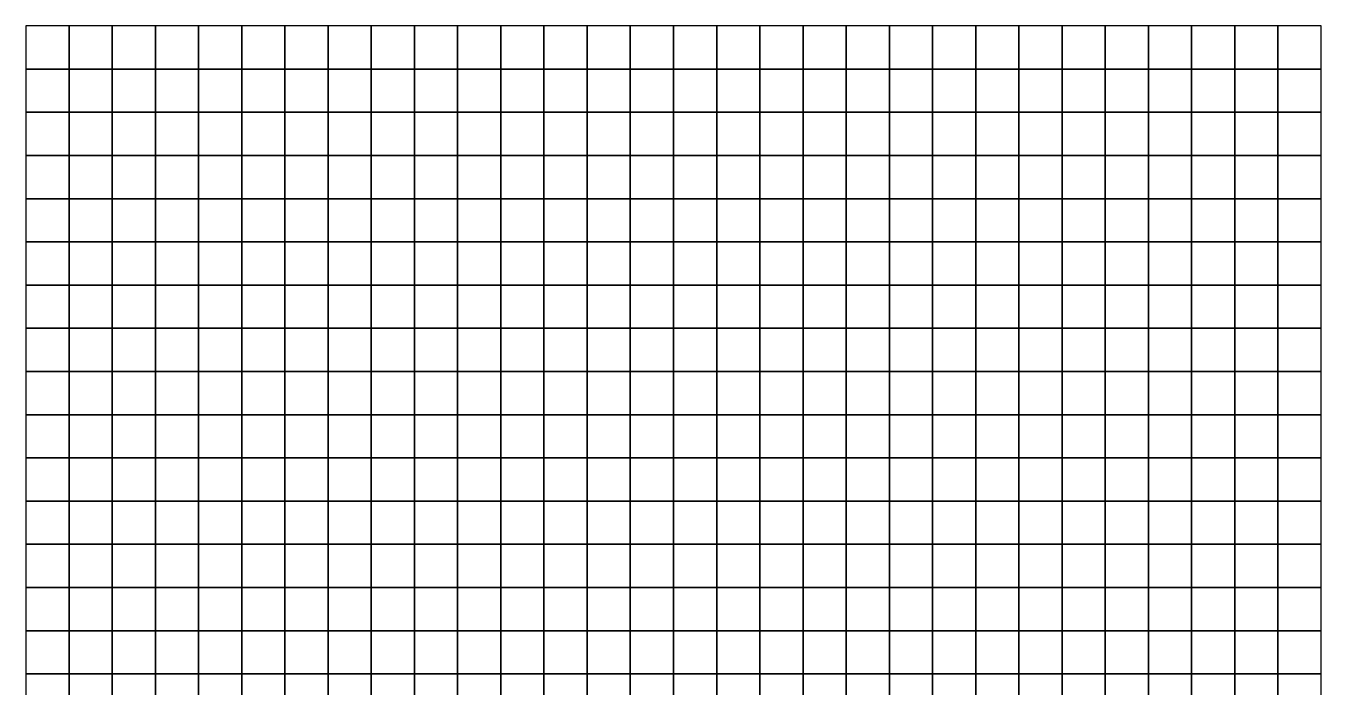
# Model space of a CAD drawing. Header units: metres. Extents: x 650 to 950, y 0 to 600.
# Drawn here: x 650 to 950, y 446.9 to 600 of the extents above; entities that cross this region are included whole.
import ezdxf

# ---------------------------------------------------------------- set-up
doc = ezdxf.new("R2010")
doc.units = ezdxf.units.M

msp = doc.modelspace()

# ---------------------------------------------------------------- linework, layer by layer
at = {"layer": 'B1'}
for points in [[(650, 590, -58.51), (660, 590, -58.06), (660, 600, -57.56), (650, 600, -58.23)], [(660, 590, -58.06), (670, 590, -57.62), (670, 600, -56.87), (660, 600, -57.56)], [(670, 590, -57.62), (680, 590, -57.48), (680, 600, -56.47), (670, 600, -56.87)], [(680, 590, -57.48), (690, 590, -57.69), (690, 600, -56.47), (680, 600, -56.47)], [(690, 590, -57.69), (700, 590, -58.62), (700, 600, -57.32), (690, 600, -56.47)], [(700, 590, -58.62), (710, 590, -60.39), (710, 600, -59.14), (700, 600, -57.32)], [(710, 590, -60.39), (720, 590, -62.54), (720, 600, -61.42), (710, 600, -59.14)], [(720, 590, -62.54), (730, 590, -64.86), (730, 600, -63.91), (720, 600, -61.42)], [(730, 590, -64.86), (740, 590, -67.29), (740, 600, -66.53), (730, 600, -63.91)], [(740, 590, -67.29), (750, 590, -69.6), (750, 600, -69.01), (740, 600, -66.53)], [(750, 590, -69.6), (760, 590, -71.8), (760, 600, -71.32), (750, 600, -69.01)], [(760, 590, -71.8), (770, 590, -73.93), (770, 600, -73.49), (760, 600, -71.32)], [(770, 590, -73.93), (780, 590, -76.08), (780, 600, -75.7), (770, 600, -73.49)], [(780, 590, -76.08), (790, 590, -77.97), (790, 600, -77.63), (780, 600, -75.7)], [(790, 590, -77.97), (800, 590, -79.55), (800, 600, -79.22), (790, 600, -77.63)], [(800, 590, -79.55), (810, 590, -80.77), (810, 600, -80.45), (800, 600, -79.22)], [(810, 590, -80.77), (820, 590, -81.69), (820, 600, -81.36), (810, 600, -80.45)], [(820, 590, -81.69), (830, 590, -82.13), (830, 600, -81.76), (820, 600, -81.36)], [(830, 590, -82.13), (840, 590, -82.48), (840, 600, -82.03), (830, 600, -81.76)], [(840, 590, -82.48), (850, 590, -82.92), (850, 600, -82.4), (840, 600, -82.03)], [(850, 590, -82.92), (860, 590, -83.28), (860, 600, -82.65), (850, 600, -82.4)], [(860, 590, -83.28), (870, 590, -83.75), (870, 600, -82.96), (860, 600, -82.65)], [(870, 590, -83.75), (880, 590, -84.27), (880, 600, -83.29), (870, 600, -82.96)], [(880, 590, -84.27), (890, 590, -84.9), (890, 600, -83.73), (880, 600, -83.29)], [(890, 590, -84.9), (900, 590, -85.49), (900, 600, -84.18), (890, 600, -83.73)], [(900, 590, -85.49), (910, 590, -86.11), (910, 600, -84.71), (900, 600, -84.18)], [(910, 590, -86.11), (920, 590, -86.62), (920, 600, -85.18), (910, 600, -84.71)], [(920, 590, -86.62), (930, 590, -88.19), (930, 600, -87.06), (920, 600, -85.18)], [(930, 590, -88.19), (940, 590, -89.49), (940, 600, -88.67), (930, 600, -87.06)], [(940, 590, -89.49), (950, 590, -90.64), (950, 600, -90.12), (940, 600, -88.67)], [(650, 580, -58.89), (660, 580, -58.72), (660, 590, -58.06), (650, 590, -58.51)], [(660, 580, -58.72), (670, 580, -58.63), (670, 590, -57.62), (660, 590, -58.06)], [(670, 580, -58.63), (680, 580, -58.83), (680, 590, -57.48), (670, 590, -57.62)], [(680, 580, -58.83), (690, 580, -59.3), (690, 590, -57.69), (680, 590, -57.48)], [(690, 580, -59.3), (700, 580, -60.35), (700, 590, -58.62), (690, 590, -57.69)], [(700, 580, -60.35), (710, 580, -62.06), (710, 590, -60.39), (700, 590, -58.62)], [(710, 580, -62.06), (720, 580, -64.02), (720, 590, -62.54), (710, 590, -60.39)], [(720, 580, -64.02), (730, 580, -66.11), (730, 590, -64.86), (720, 590, -62.54)], [(730, 580, -66.11), (740, 580, -68.3), (740, 590, -67.29), (730, 590, -64.86)], [(740, 580, -68.3), (750, 580, -70.4), (750, 590, -69.6), (740, 590, -67.29)], [(750, 580, -70.4), (760, 580, -72.46), (760, 590, -71.8), (750, 590, -69.6)], [(760, 580, -72.46), (770, 580, -74.51), (770, 590, -73.93), (760, 590, -71.8)], [(770, 580, -74.51), (780, 580, -76.58), (780, 590, -76.08), (770, 590, -73.93)], [(780, 580, -76.58), (790, 580, -78.43), (790, 590, -77.97), (780, 590, -76.08)], [(790, 580, -78.43), (800, 580, -79.98), (800, 590, -79.55), (790, 590, -77.97)], [(800, 580, -79.98), (810, 580, -81.21), (810, 590, -80.77), (800, 590, -79.55)], [(810, 580, -81.21), (820, 580, -82.12), (820, 590, -81.69), (810, 590, -80.77)], [(820, 580, -82.12), (830, 580, -82.63), (830, 590, -82.13), (820, 590, -81.69)], [(830, 580, -82.63), (840, 580, -83.09), (840, 590, -82.48), (830, 590, -82.13)], [(840, 580, -83.09), (850, 580, -83.63), (850, 590, -82.92), (840, 590, -82.48)], [(850, 580, -83.63), (860, 580, -84.14), (860, 590, -83.28), (850, 590, -82.92)], [(860, 580, -84.14), (870, 580, -84.82), (870, 590, -83.75), (860, 590, -83.28)], [(870, 580, -84.82), (880, 580, -85.6), (880, 590, -84.27), (870, 590, -83.75)], [(880, 580, -85.6), (890, 580, -86.46), (890, 590, -84.9), (880, 590, -84.27)], [(890, 580, -86.46), (900, 580, -87.25), (900, 590, -85.49), (890, 590, -84.9)], [(900, 580, -87.25), (910, 580, -87.98), (910, 590, -86.11), (900, 590, -85.49)], [(910, 580, -87.98), (920, 580, -88.53), (920, 590, -86.62), (910, 590, -86.11)], [(920, 580, -88.53), (930, 580, -89.69), (930, 590, -88.19), (920, 590, -86.62)], [(930, 580, -89.69), (940, 580, -90.57), (940, 590, -89.49), (930, 590, -88.19)], [(940, 580, -90.57), (950, 580, -91.33), (950, 590, -90.64), (940, 590, -89.49)], [(650, 570, -59.37), (660, 570, -59.55), (660, 580, -58.72), (650, 580, -58.89)], [(660, 570, -59.55), (670, 570, -59.88), (670, 580, -58.63), (660, 580, -58.72)], [(670, 570, -59.88), (680, 570, -60.51), (680, 580, -58.83), (670, 580, -58.63)], [(680, 570, -60.51), (690, 570, -61.31), (690, 580, -59.3), (680, 580, -58.83)], [(690, 570, -61.31), (700, 570, -62.5), (700, 580, -60.35), (690, 580, -59.3)], [(700, 570, -62.5), (710, 570, -64.15), (710, 580, -62.06), (700, 580, -60.35)], [(710, 570, -64.15), (720, 570, -65.88), (720, 580, -64.02), (710, 580, -62.06)], [(720, 570, -65.88), (730, 570, -67.69), (730, 580, -66.11), (720, 580, -64.02)], [(730, 570, -67.69), (740, 570, -69.56), (740, 580, -68.3), (730, 580, -66.11)], [(740, 570, -69.56), (750, 570, -71.41), (750, 580, -70.4), (740, 580, -68.3)], [(750, 570, -71.41), (760, 570, -73.28), (760, 580, -72.46), (750, 580, -70.4)], [(760, 570, -73.28), (770, 570, -75.23), (770, 580, -74.51), (760, 580, -72.46)], [(770, 570, -75.23), (780, 570, -77.2), (780, 580, -76.58), (770, 580, -74.51)], [(780, 570, -77.2), (790, 570, -78.99), (790, 580, -78.43), (780, 580, -76.58)], [(790, 570, -78.99), (800, 570, -80.52), (800, 580, -79.98), (790, 580, -78.43)], [(800, 570, -80.52), (810, 570, -81.75), (810, 580, -81.21), (800, 580, -79.98)], [(810, 570, -81.75), (820, 570, -82.67), (820, 580, -82.12), (810, 580, -81.21)], [(820, 570, -82.67), (830, 570, -83.26), (830, 580, -82.63), (820, 580, -82.12)], [(830, 570, -83.26), (840, 570, -83.84), (840, 580, -83.09), (830, 580, -82.63)], [(840, 570, -83.84), (850, 570, -84.52), (850, 580, -83.63), (840, 580, -83.09)], [(850, 570, -84.52), (860, 570, -85.21), (860, 580, -84.14), (850, 580, -83.63)], [(860, 570, -85.21), (870, 570, -86.16), (870, 580, -84.82), (860, 580, -84.14)], [(870, 570, -86.16), (880, 570, -87.27), (880, 580, -85.6), (870, 580, -84.82)], [(880, 570, -87.27), (890, 570, -88.44), (890, 580, -86.46), (880, 580, -85.6)], [(890, 570, -88.44), (900, 570, -89.46), (900, 580, -87.25), (890, 580, -86.46)], [(900, 570, -89.46), (910, 570, -90.33), (910, 580, -87.98), (900, 580, -87.25)], [(910, 570, -90.33), (920, 570, -90.93), (920, 580, -88.53), (910, 580, -87.98)], [(920, 570, -90.93), (930, 570, -91.58), (930, 580, -89.69), (920, 580, -88.53)], [(930, 570, -91.58), (940, 570, -91.93), (940, 580, -90.57), (930, 580, -89.69)], [(940, 570, -91.93), (950, 570, -92.19), (950, 580, -91.33), (940, 580, -90.57)], [(650, 560, -59.55), (660, 560, -60.01), (660, 570, -59.55), (650, 570, -59.37)], [(660, 560, -60.01), (670, 560, -60.68), (670, 570, -59.88), (660, 570, -59.55)], [(670, 560, -60.68), (680, 560, -61.65), (680, 570, -60.51), (670, 570, -59.88)], [(680, 560, -61.65), (690, 560, -62.73), (690, 570, -61.31), (680, 570, -60.51)], [(690, 560, -62.73), (700, 560, -64.04), (700, 570, -62.5), (690, 570, -61.31)], [(700, 560, -64.04), (710, 560, -65.64), (710, 570, -64.15), (700, 570, -62.5)], [(710, 560, -65.64), (720, 560, -67.18), (720, 570, -65.88), (710, 570, -64.15)], [(720, 560, -67.18), (730, 560, -68.77), (730, 570, -67.69), (720, 570, -65.88)], [(730, 560, -68.77), (740, 560, -70.4), (740, 570, -69.56), (730, 570, -67.69)], [(740, 560, -70.4), (750, 560, -72.06), (750, 570, -71.41), (740, 570, -69.56)], [(750, 560, -72.06), (760, 560, -73.79), (760, 570, -73.28), (750, 570, -71.41)], [(760, 560, -73.79), (770, 560, -75.68), (770, 570, -75.23), (760, 570, -73.28)], [(770, 560, -75.68), (780, 560, -77.58), (780, 570, -77.2), (770, 570, -75.23)], [(780, 560, -77.58), (790, 560, -79.34), (790, 570, -78.99), (780, 570, -77.2)], [(790, 560, -79.34), (800, 560, -80.85), (800, 570, -80.52), (790, 570, -78.99)], [(800, 560, -80.85), (810, 560, -82.1), (810, 570, -81.75), (800, 570, -80.52)], [(810, 560, -82.1), (820, 560, -83.04), (820, 570, -82.67), (810, 570, -81.75)], [(820, 560, -83.04), (830, 560, -83.7), (830, 570, -83.26), (820, 570, -82.67)], [(830, 560, -83.7), (840, 560, -84.39), (840, 570, -83.84), (830, 570, -83.26)], [(840, 560, -84.39), (850, 560, -85.19), (850, 570, -84.52), (840, 570, -83.84)], [(850, 560, -85.19), (860, 560, -86.04), (860, 570, -85.21), (850, 570, -84.52)], [(860, 560, -86.04), (870, 560, -87.2), (870, 570, -86.16), (860, 570, -85.21)], [(870, 560, -87.2), (880, 560, -88.57), (880, 570, -87.27), (870, 570, -86.16)], [(880, 560, -88.57), (890, 560, -89.99), (890, 570, -88.44), (880, 570, -87.27)], [(890, 560, -89.99), (900, 560, -91.23), (900, 570, -89.46), (890, 570, -88.44)], [(900, 560, -91.23), (910, 560, -92.23), (910, 570, -90.33), (900, 570, -89.46)], [(910, 560, -92.23), (920, 560, -92.91), (920, 570, -90.93), (910, 570, -90.33)], [(920, 560, -92.91), (930, 560, -93.14), (930, 570, -91.58), (920, 570, -90.93)], [(930, 560, -93.14), (940, 560, -93.06), (940, 570, -91.93), (930, 570, -91.58)], [(940, 560, -93.06), (950, 560, -92.91), (950, 570, -92.19), (940, 570, -91.93)], [(650, 550, -59.42), (660, 550, -60.09), (660, 560, -60.01), (650, 560, -59.55)], [(660, 550, -60.09), (670, 550, -61.02), (670, 560, -60.68), (660, 560, -60.01)], [(670, 550, -61.02), (680, 550, -62.25), (680, 560, -61.65), (670, 560, -60.68)], [(680, 550, -62.25), (690, 550, -63.55), (690, 560, -62.73), (680, 560, -61.65)], [(690, 550, -63.55), (700, 550, -64.96), (700, 560, -64.04), (690, 560, -62.73)], [(700, 550, -64.96), (710, 550, -66.52), (710, 560, -65.64), (700, 560, -64.04)], [(710, 550, -66.52), (720, 550, -67.93), (720, 560, -67.18), (710, 560, -65.64)], [(720, 550, -67.93), (730, 550, -69.36), (730, 560, -68.77), (720, 560, -67.18)], [(730, 550, -69.36), (740, 550, -70.82), (740, 560, -70.4), (730, 560, -68.77)], [(740, 550, -70.82), (750, 550, -72.34), (750, 560, -72.06), (740, 560, -70.4)], [(750, 550, -72.34), (760, 550, -73.99), (760, 560, -73.79), (750, 560, -72.06)], [(760, 550, -73.99), (770, 550, -75.85), (770, 560, -75.68), (760, 560, -73.79)], [(770, 550, -75.85), (780, 550, -77.72), (780, 560, -77.58), (770, 560, -75.68)], [(780, 550, -77.72), (790, 550, -79.47), (790, 560, -79.34), (780, 560, -77.58)], [(790, 550, -79.47), (800, 550, -80.98), (800, 560, -80.85), (790, 560, -79.34)], [(800, 550, -80.98), (810, 550, -82.25), (810, 560, -82.1), (800, 560, -80.85)], [(810, 550, -82.25), (820, 550, -83.24), (820, 560, -83.04), (810, 560, -82.1)], [(820, 550, -83.24), (830, 550, -83.98), (830, 560, -83.7), (820, 560, -83.04)], [(830, 550, -83.98), (840, 550, -84.75), (840, 560, -84.39), (830, 560, -83.7)], [(840, 550, -84.75), (850, 550, -85.65), (850, 560, -85.19), (840, 560, -84.39)], [(850, 550, -85.65), (860, 550, -86.62), (860, 560, -86.04), (850, 560, -85.19)], [(860, 550, -86.62), (870, 550, -87.94), (870, 560, -87.2), (860, 560, -86.04)], [(870, 550, -87.94), (880, 550, -89.52), (880, 560, -88.57), (870, 560, -87.2)], [(880, 550, -89.52), (890, 550, -91.13), (890, 560, -89.99), (880, 560, -88.57)], [(890, 550, -91.13), (900, 550, -92.56), (900, 560, -91.23), (890, 560, -89.99)], [(900, 550, -92.56), (910, 550, -93.7), (910, 560, -92.23), (900, 560, -91.23)], [(910, 550, -93.7), (920, 550, -94.48), (920, 560, -92.91), (910, 560, -92.23)], [(920, 550, -94.48), (930, 550, -94.38), (930, 560, -93.14), (920, 560, -92.91)], [(930, 550, -94.38), (940, 550, -93.98), (940, 560, -93.06), (930, 560, -93.14)], [(940, 550, -93.98), (950, 550, -93.48), (950, 560, -92.91), (940, 560, -93.06)], [(650, 540, -59), (660, 540, -59.81), (660, 550, -60.09), (650, 550, -59.42)], [(660, 540, -59.81), (670, 540, -60.9), (670, 550, -61.02), (660, 550, -60.09)], [(670, 540, -60.9), (680, 540, -62.33), (680, 550, -62.25), (670, 550, -61.02)], [(680, 540, -62.33), (690, 540, -63.79), (690, 550, -63.55), (680, 550, -62.25)], [(690, 540, -63.79), (700, 540, -65.27), (700, 550, -64.96), (690, 550, -63.55)], [(700, 540, -65.27), (710, 540, -66.79), (710, 550, -66.52), (700, 550, -64.96)], [(710, 540, -66.79), (720, 540, -68.12), (720, 550, -67.93), (710, 550, -66.52)], [(720, 540, -68.12), (730, 540, -69.45), (730, 550, -69.36), (720, 550, -67.93)], [(730, 540, -69.45), (740, 540, -70.8), (740, 550, -70.82), (730, 550, -69.36)], [(740, 540, -70.8), (750, 540, -72.26), (750, 550, -72.34), (740, 550, -70.82)], [(750, 540, -72.26), (760, 540, -73.88), (760, 550, -73.99), (750, 550, -72.34)], [(760, 540, -73.88), (770, 540, -75.74), (770, 550, -75.85), (760, 550, -73.99)], [(770, 540, -75.74), (780, 540, -77.6), (780, 550, -77.72), (770, 550, -75.85)], [(780, 540, -77.6), (790, 540, -79.38), (790, 550, -79.47), (780, 550, -77.72)], [(790, 540, -79.38), (800, 540, -80.9), (800, 550, -80.98), (790, 550, -79.47)], [(800, 540, -80.9), (810, 540, -82.22), (810, 550, -82.25), (800, 550, -80.98)], [(810, 540, -82.22), (820, 540, -83.27), (820, 550, -83.24), (810, 550, -82.25)], [(820, 540, -83.27), (830, 540, -84.09), (830, 550, -83.98), (820, 550, -83.24)], [(830, 540, -84.09), (840, 540, -84.92), (840, 550, -84.75), (830, 550, -83.98)], [(840, 540, -84.92), (850, 540, -85.89), (850, 550, -85.65), (840, 550, -84.75)], [(850, 540, -85.89), (860, 540, -86.96), (860, 550, -86.62), (850, 550, -85.65)], [(860, 540, -86.96), (870, 540, -88.36), (870, 550, -87.94), (860, 550, -86.62)], [(870, 540, -88.36), (880, 540, -90.09), (880, 550, -89.52), (870, 550, -87.94)], [(880, 540, -90.09), (890, 540, -91.85), (890, 550, -91.13), (880, 550, -89.52)], [(890, 540, -91.85), (900, 540, -93.45), (900, 550, -92.56), (890, 550, -91.13)], [(900, 540, -93.45), (910, 540, -94.73), (910, 550, -93.7), (900, 550, -92.56)], [(910, 540, -94.73), (920, 540, -95.62), (920, 550, -94.48), (910, 550, -93.7)], [(920, 540, -95.62), (930, 540, -95.47), (930, 550, -94.38), (920, 550, -94.48)], [(930, 540, -95.47), (940, 540, -95), (940, 550, -93.98), (930, 550, -94.38)], [(940, 540, -95), (950, 540, -94.42), (950, 550, -93.48), (940, 550, -93.98)], [(650, 530, -58.27), (660, 530, -59.16), (660, 540, -59.81), (650, 540, -59)], [(660, 530, -59.16), (670, 530, -60.34), (670, 540, -60.9), (660, 540, -59.81)], [(670, 530, -60.34), (680, 530, -61.87), (680, 540, -62.33), (670, 540, -60.9)], [(680, 530, -61.87), (690, 530, -63.42), (690, 540, -63.79), (680, 540, -62.33)], [(690, 530, -63.42), (700, 530, -64.96), (700, 540, -65.27), (690, 540, -63.79)], [(700, 530, -64.96), (710, 530, -66.44), (710, 540, -66.79), (700, 540, -65.27)], [(710, 530, -66.44), (720, 530, -67.75), (720, 540, -68.12), (710, 540, -66.79)], [(720, 530, -67.75), (730, 530, -69.04), (730, 540, -69.45), (720, 540, -68.12)], [(730, 530, -69.04), (740, 530, -70.35), (740, 540, -70.8), (730, 540, -69.45)], [(740, 530, -70.35), (750, 530, -71.81), (750, 540, -72.26), (740, 540, -70.8)], [(750, 530, -71.81), (760, 530, -73.46), (760, 540, -73.88), (750, 540, -72.26)], [(760, 530, -73.46), (770, 530, -75.35), (770, 540, -75.74), (760, 540, -73.88)], [(770, 530, -75.35), (780, 530, -77.23), (780, 540, -77.6), (770, 540, -75.74)], [(780, 530, -77.23), (790, 530, -79.06), (790, 540, -79.38), (780, 540, -77.6)], [(790, 530, -79.06), (800, 530, -80.62), (800, 540, -80.9), (790, 540, -79.38)], [(800, 530, -80.62), (810, 530, -82), (810, 540, -82.22), (800, 540, -80.9)], [(810, 530, -82), (820, 530, -83.14), (820, 540, -83.27), (810, 540, -82.22)], [(820, 530, -83.14), (830, 530, -84.04), (830, 540, -84.09), (820, 540, -83.27)], [(830, 530, -84.04), (840, 530, -84.92), (840, 540, -84.92), (830, 540, -84.09)], [(840, 530, -84.92), (850, 530, -85.93), (850, 540, -85.89), (840, 540, -84.92)], [(850, 530, -85.93), (860, 530, -87.04), (860, 540, -86.96), (850, 540, -85.89)], [(860, 530, -87.04), (870, 530, -88.47), (870, 540, -88.36), (860, 540, -86.96)], [(870, 530, -88.47), (880, 530, -90.28), (880, 540, -90.09), (870, 540, -88.36)], [(880, 530, -90.28), (890, 530, -92.13), (890, 540, -91.85), (880, 540, -90.09)], [(890, 530, -92.13), (900, 530, -93.86), (900, 540, -93.45), (890, 540, -91.85)], [(900, 530, -93.86), (910, 530, -95.31), (910, 540, -94.73), (900, 540, -93.45)], [(910, 530, -95.31), (920, 530, -96.34), (920, 540, -95.62), (910, 540, -94.73)], [(920, 530, -96.34), (930, 530, -96.32), (930, 540, -95.47), (920, 540, -95.62)], [(930, 530, -96.32), (940, 530, -95.96), (940, 540, -95), (930, 540, -95.47)], [(940, 530, -95.96), (950, 530, -95.46), (950, 540, -94.42), (940, 540, -95)], [(650, 520, -57.25), (660, 520, -58.13), (660, 530, -59.16), (650, 530, -58.27)], [(660, 520, -58.13), (670, 520, -59.31), (670, 530, -60.34), (660, 530, -59.16)], [(670, 520, -59.31), (680, 520, -60.87), (680, 530, -61.87), (670, 530, -60.34)], [(680, 520, -60.87), (690, 520, -62.47), (690, 530, -63.42), (680, 530, -61.87)], [(690, 520, -62.47), (700, 520, -64.03), (700, 530, -64.96), (690, 530, -63.42)], [(700, 520, -64.03), (710, 520, -65.49), (710, 530, -66.44), (700, 530, -64.96)], [(710, 520, -65.49), (720, 520, -66.83), (720, 530, -67.75), (710, 530, -66.44)], [(720, 520, -66.83), (730, 520, -68.13), (730, 530, -69.04), (720, 530, -67.75)], [(730, 520, -68.13), (740, 520, -69.47), (740, 530, -70.35), (730, 530, -69.04)], [(740, 520, -69.47), (750, 520, -71), (750, 530, -71.81), (740, 530, -70.35)], [(750, 520, -71), (760, 520, -72.73), (760, 530, -73.46), (750, 530, -71.81)], [(760, 520, -72.73), (770, 520, -74.68), (770, 530, -75.35), (760, 530, -73.46)], [(770, 520, -74.68), (780, 520, -76.62), (780, 530, -77.23), (770, 530, -75.35)], [(780, 520, -76.62), (790, 520, -78.53), (790, 530, -79.06), (780, 530, -77.23)], [(790, 520, -78.53), (800, 520, -80.14), (800, 530, -80.62), (790, 530, -79.06)], [(800, 520, -80.14), (810, 520, -81.6), (810, 530, -82), (800, 530, -80.62)], [(810, 520, -81.6), (820, 520, -82.85), (820, 530, -83.14), (810, 530, -82)], [(820, 520, -82.85), (830, 520, -83.82), (830, 530, -84.04), (820, 530, -83.14)], [(830, 520, -83.82), (840, 520, -84.72), (840, 530, -84.92), (830, 530, -84.04)], [(840, 520, -84.72), (850, 520, -85.75), (850, 530, -85.93), (840, 530, -84.92)], [(850, 520, -85.75), (860, 520, -86.87), (860, 530, -87.04), (850, 530, -85.93)], [(860, 520, -86.87), (870, 520, -88.25), (870, 530, -88.47), (860, 530, -87.04)], [(870, 520, -88.25), (880, 520, -90.07), (880, 530, -90.28), (870, 530, -88.47)], [(880, 520, -90.07), (890, 520, -91.97), (890, 530, -92.13), (880, 530, -90.28)], [(890, 520, -91.97), (900, 520, -93.82), (900, 530, -93.86), (890, 530, -92.13)], [(900, 520, -93.82), (910, 520, -95.44), (910, 530, -95.31), (900, 530, -93.86)], [(910, 520, -95.44), (920, 520, -96.64), (920, 530, -96.34), (910, 530, -95.31)], [(920, 520, -96.64), (930, 520, -96.89), (930, 530, -96.32), (920, 530, -96.34)], [(930, 520, -96.89), (940, 520, -96.78), (940, 530, -95.96), (930, 530, -96.32)], [(940, 520, -96.78), (950, 520, -96.48), (950, 530, -95.46), (940, 530, -95.96)], [(650, 510, -56.4), (660, 510, -57.26), (660, 520, -58.13), (650, 520, -57.25)], [(660, 510, -57.26), (670, 510, -58.41), (670, 520, -59.31), (660, 520, -58.13)], [(670, 510, -58.41), (680, 510, -59.95), (680, 520, -60.87), (670, 520, -59.31)], [(680, 510, -59.95), (690, 510, -61.55), (690, 520, -62.47), (680, 520, -60.87)], [(690, 510, -61.55), (700, 510, -63.09), (700, 520, -64.03), (690, 520, -62.47)], [(700, 510, -63.09), (710, 510, -64.5), (710, 520, -65.49), (700, 520, -64.03)], [(710, 510, -64.5), (720, 510, -65.85), (720, 520, -66.83), (710, 520, -65.49)], [(720, 510, -65.85), (730, 510, -67.13), (730, 520, -68.13), (720, 520, -66.83)], [(730, 510, -67.13), (740, 510, -68.46), (740, 520, -69.47), (730, 520, -68.13)], [(740, 510, -68.46), (750, 510, -69.99), (750, 520, -71), (740, 520, -69.47)], [(750, 510, -69.99), (760, 510, -71.75), (760, 520, -72.73), (750, 520, -71)], [(760, 510, -71.75), (770, 510, -73.7), (770, 520, -74.68), (760, 520, -72.73)], [(770, 510, -73.7), (780, 510, -75.66), (780, 520, -76.62), (770, 520, -74.68)], [(780, 510, -75.66), (790, 510, -77.61), (790, 520, -78.53), (780, 520, -76.62)], [(790, 510, -77.61), (800, 510, -79.26), (800, 520, -80.14), (790, 520, -78.53)], [(800, 510, -79.26), (810, 510, -80.78), (810, 520, -81.6), (800, 520, -80.14)], [(810, 510, -80.78), (820, 510, -82.13), (820, 520, -82.85), (810, 520, -81.6)], [(820, 510, -82.13), (830, 510, -83.19), (830, 520, -83.82), (820, 520, -82.85)], [(830, 510, -83.19), (840, 510, -84.14), (840, 520, -84.72), (830, 520, -83.82)], [(840, 510, -84.14), (850, 510, -85.2), (850, 520, -85.75), (840, 520, -84.72)], [(850, 510, -85.2), (860, 510, -86.33), (860, 520, -86.87), (850, 520, -85.75)], [(860, 510, -86.33), (870, 510, -87.68), (870, 520, -88.25), (860, 520, -86.87)], [(870, 510, -87.68), (880, 510, -89.48), (880, 520, -90.07), (870, 520, -88.25)], [(880, 510, -89.48), (890, 510, -91.37), (890, 520, -91.97), (880, 520, -90.07)], [(890, 510, -91.37), (900, 510, -93.25), (900, 520, -93.82), (890, 520, -91.97)], [(900, 510, -93.25), (910, 510, -94.95), (910, 520, -95.44), (900, 520, -93.82)], [(910, 510, -94.95), (920, 510, -96.25), (920, 520, -96.64), (910, 520, -95.44)], [(920, 510, -96.25), (930, 510, -96.76), (930, 520, -96.89), (920, 520, -96.64)], [(930, 510, -96.76), (940, 510, -96.92), (940, 520, -96.78), (930, 520, -96.89)], [(940, 510, -96.92), (950, 510, -96.85), (950, 520, -96.48), (940, 520, -96.78)], [(650, 500, -55.75), (660, 500, -56.56), (660, 510, -57.26), (650, 510, -56.4)], [(660, 500, -56.56), (670, 500, -57.64), (670, 510, -58.41), (660, 510, -57.26)], [(670, 500, -57.64), (680, 500, -59.12), (680, 510, -59.95), (670, 510, -58.41)], [(680, 500, -59.12), (690, 500, -60.66), (690, 510, -61.55), (680, 510, -59.95)], [(690, 500, -60.66), (700, 500, -62.13), (700, 510, -63.09), (690, 510, -61.55)], [(700, 500, -62.13), (710, 500, -63.49), (710, 510, -64.5), (700, 510, -63.09)], [(710, 500, -63.49), (720, 500, -64.8), (720, 510, -65.85), (710, 510, -64.5)], [(720, 500, -64.8), (730, 500, -66.03), (730, 510, -67.13), (720, 510, -65.85)], [(730, 500, -66.03), (740, 500, -67.31), (740, 510, -68.46), (730, 510, -67.13)], [(740, 500, -67.31), (750, 500, -68.81), (750, 510, -69.99), (740, 510, -68.46)], [(750, 500, -68.81), (760, 500, -70.52), (760, 510, -71.75), (750, 510, -69.99)], [(760, 500, -70.52), (770, 500, -72.42), (770, 510, -73.7), (760, 510, -71.75)], [(770, 500, -72.42), (780, 500, -74.35), (780, 510, -75.66), (770, 510, -73.7)], [(780, 500, -74.35), (790, 500, -76.3), (790, 510, -77.61), (780, 510, -75.66)], [(790, 500, -76.3), (800, 500, -77.97), (800, 510, -79.26), (790, 510, -77.61)], [(800, 500, -77.97), (810, 500, -79.55), (810, 510, -80.78), (800, 510, -79.26)], [(810, 500, -79.55), (820, 500, -80.98), (820, 510, -82.13), (810, 510, -80.78)], [(820, 500, -80.98), (830, 500, -82.14), (830, 510, -83.19), (820, 510, -82.13)], [(830, 500, -82.14), (840, 500, -83.17), (840, 510, -84.14), (830, 510, -83.19)], [(840, 500, -83.17), (850, 500, -84.27), (850, 510, -85.2), (840, 510, -84.14)], [(850, 500, -84.27), (860, 500, -85.43), (860, 510, -86.33), (850, 510, -85.2)], [(860, 500, -85.43), (870, 500, -86.76), (870, 510, -87.68), (860, 510, -86.33)], [(870, 500, -86.76), (880, 500, -88.5), (880, 510, -89.48), (870, 510, -87.68)], [(880, 500, -88.5), (890, 500, -90.33), (890, 510, -91.37), (880, 510, -89.48)], [(890, 500, -90.33), (900, 500, -92.15), (900, 510, -93.25), (890, 510, -91.37)], [(900, 500, -92.15), (910, 500, -93.84), (910, 510, -94.95), (900, 510, -93.25)], [(910, 500, -93.84), (920, 500, -95.16), (920, 510, -96.25), (910, 510, -94.95)], [(920, 500, -95.16), (930, 500, -95.94), (930, 510, -96.76), (920, 510, -96.25)], [(930, 500, -95.94), (940, 500, -96.37), (940, 510, -96.92), (930, 510, -96.76)], [(940, 500, -96.37), (950, 500, -96.57), (950, 510, -96.85), (940, 510, -96.92)], [(650, 490, -55.29), (660, 490, -56.03), (660, 500, -56.56), (650, 500, -55.75)], [(660, 490, -56.03), (670, 490, -57), (670, 500, -57.64), (660, 500, -56.56)], [(670, 490, -57), (680, 490, -58.37), (680, 500, -59.12), (670, 500, -57.64)], [(680, 490, -58.37), (690, 490, -59.8), (690, 500, -60.66), (680, 500, -59.12)], [(690, 490, -59.8), (700, 490, -61.16), (700, 500, -62.13), (690, 500, -60.66)], [(700, 490, -61.16), (710, 490, -62.45), (710, 500, -63.49), (700, 500, -62.13)], [(710, 490, -62.45), (720, 490, -63.71), (720, 500, -64.8), (710, 500, -63.49)], [(720, 490, -63.71), (730, 490, -64.85), (730, 500, -66.03), (720, 500, -64.8)], [(730, 490, -64.85), (740, 490, -66.03), (740, 500, -67.31), (730, 500, -66.03)], [(740, 490, -66.03), (750, 490, -67.45), (750, 500, -68.81), (740, 500, -67.31)], [(750, 490, -67.45), (760, 490, -69.04), (760, 500, -70.52), (750, 500, -68.81)], [(760, 490, -69.04), (770, 490, -70.84), (770, 500, -72.42), (760, 500, -70.52)], [(770, 490, -70.84), (780, 490, -72.7), (780, 500, -74.35), (770, 500, -72.42)], [(780, 490, -72.7), (790, 490, -74.61), (790, 500, -76.3), (780, 500, -74.35)], [(790, 490, -74.61), (800, 490, -76.28), (800, 500, -77.97), (790, 500, -76.3)], [(800, 490, -76.28), (810, 490, -77.9), (810, 500, -79.55), (800, 500, -77.97)], [(810, 490, -77.9), (820, 490, -79.41), (820, 500, -80.98), (810, 500, -79.55)], [(820, 490, -79.41), (830, 490, -80.67), (830, 500, -82.14), (820, 500, -80.98)], [(830, 490, -80.67), (840, 490, -81.79), (840, 500, -83.17), (830, 500, -82.14)], [(840, 490, -81.79), (850, 490, -82.96), (850, 500, -84.27), (840, 500, -83.17)], [(850, 490, -82.96), (860, 490, -84.15), (860, 500, -85.43), (850, 500, -84.27)], [(860, 490, -84.15), (870, 490, -85.47), (870, 500, -86.76), (860, 500, -85.43)], [(870, 490, -85.47), (880, 490, -87.14), (880, 500, -88.5), (870, 500, -86.76)], [(880, 490, -87.14), (890, 490, -88.85), (890, 500, -90.33), (880, 500, -88.5)], [(890, 490, -88.85), (900, 490, -90.54), (900, 500, -92.15), (890, 500, -90.33)], [(900, 490, -90.54), (910, 490, -92.12), (910, 500, -93.84), (900, 500, -92.15)], [(910, 490, -92.12), (920, 490, -93.38), (920, 500, -95.16), (910, 500, -93.84)], [(920, 490, -93.38), (930, 490, -94.29), (930, 500, -95.94), (920, 500, -95.16)], [(930, 490, -94.29), (940, 490, -94.9), (940, 500, -96.37), (930, 500, -95.94)], [(940, 490, -94.9), (950, 490, -95.29), (950, 500, -96.57), (940, 500, -96.37)], [(650, 480, -55.01), (660, 480, -55.66), (660, 490, -56.03), (650, 490, -55.29)], [(660, 480, -55.66), (670, 480, -56.49), (670, 490, -57), (660, 490, -56.03)], [(670, 480, -56.49), (680, 480, -57.7), (680, 490, -58.37), (670, 490, -57)], [(680, 480, -57.7), (690, 480, -58.98), (690, 490, -59.8), (680, 490, -58.37)], [(690, 480, -58.98), (700, 480, -60.18), (700, 490, -61.16), (690, 490, -59.8)], [(700, 480, -60.18), (710, 480, -61.37), (710, 490, -62.45), (700, 490, -61.16)], [(710, 480, -61.37), (720, 480, -62.55), (720, 490, -63.71), (710, 490, -62.45)], [(720, 480, -62.55), (730, 480, -63.57), (730, 490, -64.85), (720, 490, -63.71)], [(730, 480, -63.57), (740, 480, -64.62), (740, 490, -66.03), (730, 490, -64.85)], [(740, 480, -64.62), (750, 480, -65.91), (750, 490, -67.45), (740, 490, -66.03)], [(750, 480, -65.91), (760, 480, -67.32), (760, 490, -69.04), (750, 490, -67.45)], [(760, 480, -67.32), (770, 480, -68.95), (770, 490, -70.84), (760, 490, -69.04)], [(770, 480, -68.95), (780, 480, -70.71), (780, 490, -72.7), (770, 490, -70.84)], [(780, 480, -70.71), (790, 480, -72.53), (790, 490, -74.61), (780, 490, -72.7)], [(790, 480, -72.53), (800, 480, -74.19), (800, 490, -76.28), (790, 490, -74.61)], [(800, 480, -74.19), (810, 480, -75.84), (810, 490, -77.9), (800, 490, -76.28)], [(810, 480, -75.84), (820, 480, -77.4), (820, 490, -79.41), (810, 490, -77.9)], [(820, 480, -77.4), (830, 480, -78.77), (830, 490, -80.67), (820, 490, -79.41)], [(830, 480, -78.77), (840, 480, -80), (840, 490, -81.79), (830, 490, -80.67)], [(840, 480, -80), (850, 480, -81.25), (850, 490, -82.96), (840, 490, -81.79)], [(850, 480, -81.25), (860, 480, -82.51), (860, 490, -84.15), (850, 490, -82.96)], [(860, 480, -82.51), (870, 480, -83.83), (870, 490, -85.47), (860, 490, -84.15)], [(870, 480, -83.83), (880, 480, -85.39), (880, 490, -87.14), (870, 490, -85.47)], [(880, 480, -85.39), (890, 480, -86.93), (890, 490, -88.85), (880, 490, -87.14)], [(890, 480, -86.93), (900, 480, -88.4), (900, 490, -90.54), (890, 490, -88.85)], [(900, 480, -88.4), (910, 480, -89.77), (910, 490, -92.12), (900, 490, -90.54)], [(910, 480, -89.77), (920, 480, -90.91), (920, 490, -93.38), (910, 490, -92.12)], [(920, 480, -90.91), (930, 480, -91.94), (930, 490, -94.29), (920, 490, -93.38)], [(930, 480, -91.94), (940, 480, -92.74), (940, 490, -94.9), (930, 490, -94.29)], [(940, 480, -92.74), (950, 480, -93.36), (950, 490, -95.29), (940, 490, -94.9)], [(650, 470, -54.92), (660, 470, -55.45), (660, 480, -55.66), (650, 480, -55.01)], [(660, 470, -55.45), (670, 470, -56.1), (670, 480, -56.49), (660, 480, -55.66)], [(670, 470, -56.1), (680, 470, -57.11), (680, 480, -57.7), (670, 480, -56.49)], [(680, 470, -57.11), (690, 470, -58.18), (690, 480, -58.98), (680, 480, -57.7)], [(690, 470, -58.18), (700, 470, -59.18), (700, 480, -60.18), (690, 480, -58.98)], [(700, 470, -59.18), (710, 470, -60.27), (710, 480, -61.37), (700, 480, -60.18)], [(710, 470, -60.27), (720, 470, -61.35), (720, 480, -62.55), (710, 480, -61.37)], [(720, 470, -61.35), (730, 470, -62.2), (730, 480, -63.57), (720, 480, -62.55)], [(730, 470, -62.2), (740, 470, -63.07), (740, 480, -64.62), (730, 480, -63.57)], [(740, 470, -63.07), (750, 470, -64.17), (750, 480, -65.91), (740, 480, -64.62)], [(750, 470, -64.17), (760, 470, -65.34), (760, 480, -67.32), (750, 480, -65.91)], [(760, 470, -65.34), (770, 470, -66.76), (770, 480, -68.95), (760, 480, -67.32)], [(770, 470, -66.76), (780, 470, -68.37), (780, 480, -70.71), (770, 480, -68.95)], [(780, 470, -68.37), (790, 470, -70.07), (790, 480, -72.53), (780, 480, -70.71)], [(790, 470, -70.07), (800, 470, -71.68), (800, 480, -74.19), (790, 480, -72.53)], [(800, 470, -71.68), (810, 470, -73.35), (810, 480, -75.84), (800, 480, -74.19)], [(810, 470, -73.35), (820, 470, -74.95), (820, 480, -77.4), (810, 480, -75.84)], [(820, 470, -74.95), (830, 470, -76.44), (830, 480, -78.77), (820, 480, -77.4)], [(830, 470, -76.44), (840, 470, -77.8), (840, 480, -80), (830, 480, -78.77)], [(840, 470, -77.8), (850, 470, -79.16), (850, 480, -81.25), (840, 480, -80)], [(850, 470, -79.16), (860, 470, -80.49), (860, 480, -82.51), (850, 480, -81.25)], [(860, 470, -80.49), (870, 470, -81.83), (870, 480, -83.83), (860, 480, -82.51)], [(870, 470, -81.83), (880, 470, -83.26), (880, 480, -85.39), (870, 480, -83.83)], [(880, 470, -83.26), (890, 470, -84.57), (890, 480, -86.93), (880, 480, -85.39)], [(890, 470, -84.57), (900, 470, -85.74), (900, 480, -88.4), (890, 480, -86.93)], [(900, 470, -85.74), (910, 470, -86.8), (910, 480, -89.77), (900, 480, -88.4)], [(910, 470, -86.8), (920, 470, -87.73), (920, 480, -90.91), (910, 480, -89.77)], [(920, 470, -87.73), (930, 470, -88.94), (930, 480, -91.94), (920, 480, -90.91)], [(930, 470, -88.94), (940, 470, -89.98), (940, 480, -92.74), (930, 480, -91.94)], [(940, 470, -89.98), (950, 470, -90.91), (950, 480, -93.36), (940, 480, -92.74)], [(650, 460, -54.88), (660, 460, -55.3), (660, 470, -55.45), (650, 470, -54.92)], [(660, 460, -55.3), (670, 460, -55.81), (670, 470, -56.1), (660, 470, -55.45)], [(670, 460, -55.81), (680, 460, -56.63), (680, 470, -57.11), (670, 470, -56.1)], [(680, 460, -56.63), (690, 460, -57.53), (690, 470, -58.18), (680, 470, -57.11)], [(690, 460, -57.53), (700, 460, -58.36), (700, 470, -59.18), (690, 470, -58.18)], [(700, 460, -58.36), (710, 460, -59.36), (710, 470, -60.27), (700, 470, -59.18)], [(710, 460, -59.36), (720, 460, -60.35), (720, 470, -61.35), (710, 470, -60.27)], [(720, 460, -60.35), (730, 460, -61.09), (730, 470, -62.2), (720, 470, -61.35)], [(730, 460, -61.09), (740, 460, -61.87), (740, 470, -63.07), (730, 470, -62.2)], [(740, 460, -61.87), (750, 460, -62.87), (750, 470, -64.17), (740, 470, -63.07)], [(750, 460, -62.87), (760, 460, -63.88), (760, 470, -65.34), (750, 470, -64.17)], [(760, 460, -63.88), (770, 460, -65.14), (770, 470, -66.76), (760, 470, -65.34)], [(770, 460, -65.14), (780, 460, -66.66), (780, 470, -68.37), (770, 470, -66.76)], [(780, 460, -66.66), (790, 460, -68.28), (790, 470, -70.07), (780, 470, -68.37)], [(790, 460, -68.28), (800, 460, -69.86), (800, 470, -71.68), (790, 470, -70.07)], [(800, 460, -69.86), (810, 460, -71.55), (810, 470, -73.35), (800, 470, -71.68)], [(810, 460, -71.55), (820, 460, -73.22), (820, 470, -74.95), (810, 470, -73.35)], [(820, 460, -73.22), (830, 460, -74.81), (830, 470, -76.44), (820, 470, -74.95)], [(830, 460, -74.81), (840, 460, -76.28), (840, 470, -77.8), (830, 470, -76.44)], [(840, 460, -76.28), (850, 460, -77.73), (850, 470, -79.16), (840, 470, -77.8)], [(850, 460, -77.73), (860, 460, -79.1), (860, 470, -80.49), (850, 470, -79.16)], [(860, 460, -79.1), (870, 460, -80.44), (870, 470, -81.83), (860, 470, -80.49)], [(870, 460, -80.44), (880, 460, -81.74), (880, 470, -83.26), (870, 470, -81.83)], [(880, 460, -81.74), (890, 460, -82.87), (890, 470, -84.57), (880, 470, -83.26)], [(890, 460, -82.87), (900, 460, -83.82), (900, 470, -85.74), (890, 470, -84.57)], [(900, 460, -83.82), (910, 460, -84.66), (910, 470, -86.8), (900, 470, -85.74)], [(910, 460, -84.66), (920, 460, -85.46), (920, 470, -87.73), (910, 470, -86.8)], [(920, 460, -85.46), (930, 460, -86.77), (930, 470, -88.94), (920, 470, -87.73)], [(930, 460, -86.77), (940, 460, -87.98), (940, 470, -89.98), (930, 470, -88.94)], [(940, 460, -87.98), (950, 460, -89.1), (950, 470, -90.91), (940, 470, -89.98)], [(650, 450, -54.9), (660, 450, -55.22), (660, 460, -55.3), (650, 460, -54.88)], [(660, 450, -55.22), (670, 450, -55.6), (670, 460, -55.81), (660, 460, -55.3)], [(670, 450, -55.6), (680, 450, -56.28), (680, 460, -56.63), (670, 460, -55.81)], [(680, 450, -56.28), (690, 450, -57.02), (690, 460, -57.53), (680, 460, -56.63)], [(690, 450, -57.02), (700, 450, -57.72), (700, 460, -58.36), (690, 460, -57.53)], [(700, 450, -57.72), (710, 450, -58.64), (710, 460, -59.36), (700, 460, -58.36)], [(710, 450, -58.64), (720, 450, -59.57), (720, 460, -60.35), (710, 460, -59.36)], [(720, 450, -59.57), (730, 450, -60.24), (730, 460, -61.09), (720, 460, -60.35)], [(730, 450, -60.24), (740, 450, -60.99), (740, 460, -61.87), (730, 460, -61.09)], [(740, 450, -60.99), (750, 450, -61.97), (750, 460, -62.87), (740, 460, -61.87)], [(750, 450, -61.97), (760, 450, -62.91), (760, 460, -63.88), (750, 460, -62.87)], [(760, 450, -62.91), (770, 450, -64.11), (770, 460, -65.14), (760, 460, -63.88)], [(770, 450, -64.11), (780, 450, -65.57), (780, 460, -66.66), (770, 460, -65.14)], [(780, 450, -65.57), (790, 450, -67.14), (790, 460, -68.28), (780, 460, -66.66)], [(790, 450, -67.14), (800, 450, -68.72), (800, 460, -69.86), (790, 460, -68.28)], [(800, 450, -68.72), (810, 450, -70.46), (810, 460, -71.55), (800, 460, -69.86)], [(810, 450, -70.46), (820, 450, -72.2), (820, 460, -73.22), (810, 460, -71.55)], [(820, 450, -72.2), (830, 450, -73.89), (830, 460, -74.81), (820, 460, -73.22)], [(830, 450, -73.89), (840, 450, -75.46), (840, 460, -76.28), (830, 460, -74.81)], [(840, 450, -75.46), (850, 450, -76.97), (850, 460, -77.73), (840, 460, -76.28)], [(850, 450, -76.97), (860, 450, -78.35), (860, 460, -79.1), (850, 460, -77.73)], [(860, 450, -78.35), (870, 450, -79.64), (870, 460, -80.44), (860, 460, -79.1)], [(870, 450, -79.64), (880, 450, -80.83), (880, 460, -81.74), (870, 460, -80.44)], [(880, 450, -80.83), (890, 450, -81.83), (890, 460, -82.87), (880, 460, -81.74)], [(890, 450, -81.83), (900, 450, -82.64), (900, 460, -83.82), (890, 460, -82.87)], [(900, 450, -82.64), (910, 450, -83.36), (910, 460, -84.66), (900, 460, -83.82)], [(910, 450, -83.36), (920, 450, -84.09), (920, 460, -85.46), (910, 460, -84.66)], [(920, 450, -84.09), (930, 450, -85.45), (930, 460, -86.77), (920, 460, -85.46)], [(930, 450, -85.45), (940, 450, -86.72), (940, 460, -87.98), (930, 460, -86.77)], [(940, 450, -86.72), (950, 450, -87.91), (950, 460, -89.1), (940, 460, -87.98)], [(650, 440, -54.98), (660, 440, -55.2), (660, 450, -55.22), (650, 450, -54.9)], [(660, 440, -55.2), (670, 440, -55.49), (670, 450, -55.6), (660, 450, -55.22)], [(670, 440, -55.49), (680, 440, -56.05), (680, 450, -56.28), (670, 450, -55.6)], [(680, 440, -56.05), (690, 440, -56.66), (690, 450, -57.02), (680, 450, -56.28)], [(690, 440, -56.66), (700, 440, -57.26), (700, 450, -57.72), (690, 450, -57.02)], [(700, 440, -57.26), (710, 440, -58.12), (710, 450, -58.64), (700, 450, -57.72)], [(710, 440, -58.12), (720, 440, -58.99), (720, 450, -59.57), (710, 450, -58.64)], [(720, 440, -58.99), (730, 440, -59.65), (730, 450, -60.24), (720, 450, -59.57)], [(730, 440, -59.65), (740, 440, -60.45), (740, 450, -60.99), (730, 450, -60.24)], [(740, 440, -60.45), (750, 440, -61.47), (750, 450, -61.97), (740, 450, -60.99)], [(750, 440, -61.47), (760, 440, -62.45), (760, 450, -62.91), (750, 450, -61.97)], [(760, 440, -62.45), (770, 440, -63.64), (770, 450, -64.11), (760, 450, -62.91)], [(770, 440, -63.64), (780, 440, -65.1), (780, 450, -65.57), (770, 450, -64.11)], [(780, 440, -65.1), (790, 440, -66.66), (790, 450, -67.14), (780, 450, -65.57)], [(790, 440, -66.66), (800, 440, -68.26), (800, 450, -68.72), (790, 450, -67.14)], [(800, 440, -68.26), (810, 440, -70.05), (810, 450, -70.46), (800, 450, -68.72)], [(810, 440, -70.05), (820, 440, -71.89), (820, 450, -72.2), (810, 450, -70.46)], [(820, 440, -71.89), (830, 440, -73.68), (830, 450, -73.89), (820, 450, -72.2)], [(830, 440, -73.68), (840, 440, -75.33), (840, 450, -75.46), (830, 450, -73.89)], [(840, 440, -75.33), (850, 440, -76.87), (850, 450, -76.97), (840, 450, -75.46)], [(850, 440, -76.87), (860, 440, -78.24), (860, 450, -78.35), (850, 450, -76.97)], [(860, 440, -78.24), (870, 440, -79.46), (870, 450, -79.64), (860, 450, -78.35)], [(870, 440, -79.46), (880, 440, -80.53), (880, 450, -80.83), (870, 450, -79.64)], [(880, 440, -80.53), (890, 440, -81.44), (890, 450, -81.83), (880, 450, -80.83)], [(890, 440, -81.44), (900, 440, -82.2), (900, 450, -82.64), (890, 450, -81.83)], [(900, 440, -82.2), (910, 440, -82.88), (910, 450, -83.36), (900, 450, -82.64)], [(910, 440, -82.88), (920, 440, -83.62), (920, 450, -84.09), (910, 450, -83.36)], [(920, 440, -83.62), (930, 440, -84.95), (930, 450, -85.45), (920, 450, -84.09)], [(930, 440, -84.95), (940, 440, -86.17), (940, 450, -86.72), (930, 450, -85.45)], [(940, 440, -86.17), (950, 440, -87.31), (950, 450, -87.91), (940, 450, -86.72)]]:
    msp.add_3dface(points, dxfattribs=at)

doc.saveas('drawing.dxf')
